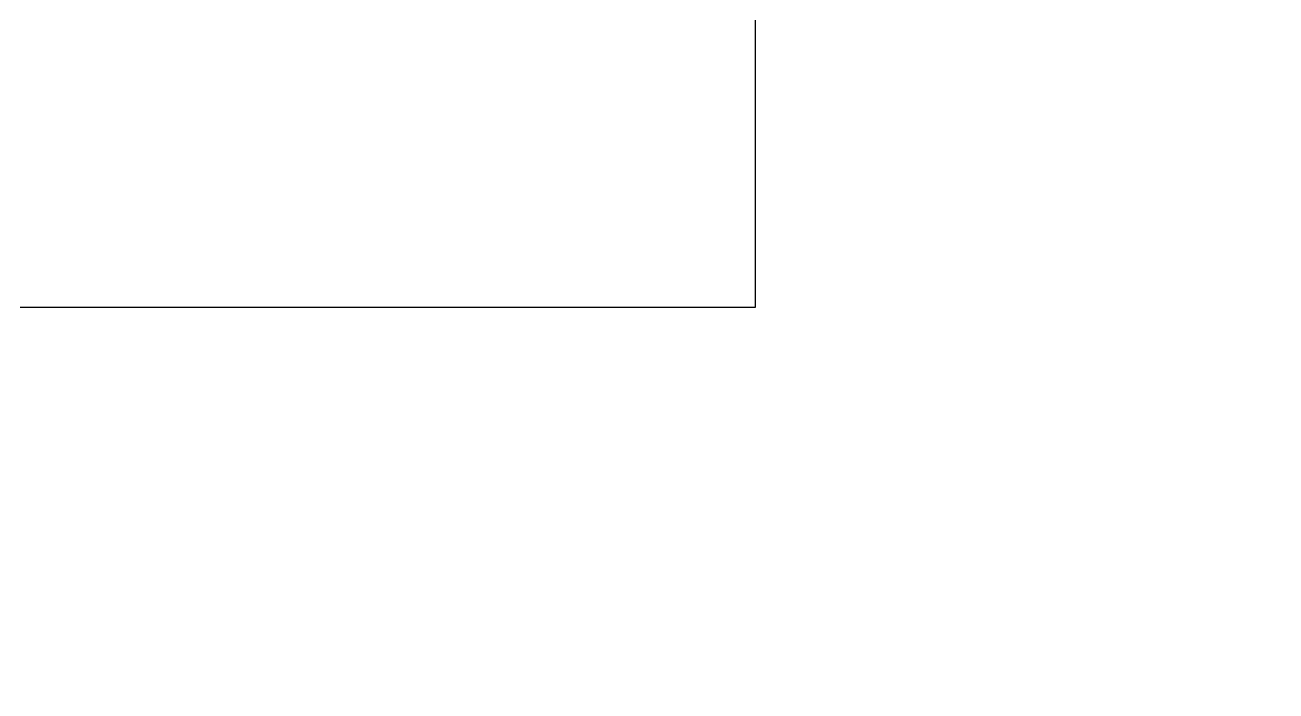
# Model space of a CAD drawing. Header units: millimetres. Extents: x -60009 to 63758, y -2164 to 95433.
# Drawn here: x 8964 to 15479, y 45356 to 48821 of the extents above; entities that cross this region are included whole.
import ezdxf

# ---------------------------------------------------------------- set-up
doc = ezdxf.new("R2010")
doc.units = ezdxf.units.MM
doc.layers.get('Defpoints').update_dxf_attribs({"color": 8})
doc.layers.add('细实线', color=4, linetype='Continuous', lineweight=15)
doc.styles.add('111', font='仿宋_GB2312.TTF', dxfattribs={"width": 0.7})
doc.dimstyles.new('200', dxfattribs={"dimscale": 0, "dimtxt": 2.5, "dimasz": 1, "dimexe": 1, "dimexo": 1, "dimgap": 0.6, "dimtad": 1, "dimdec": 0, "dimdsep": 46, "dimtxsty": '111', "dimblk": 'OBLIQUE', "dimcen": 0, "dimclrd": 4, "dimclre": 4, "dimclrt": 4, "dimadec": 1, "dimazin": 2, "dimtfac": 1, "dimtdec": 0, "dimtix": 1, "dimtmove": 2, "dimatfit": 3, "dimfxl": 4, "dimfxlon": 1, "dimtolj": 1, "dimlwd": -1, "dimlwe": -1, "dimarcsym": 0})

# ---------------------------------------------------------------- blocks, each defined once
blk = doc.blocks.new('_Oblique')
at = {"color": 0, "linetype": 'ByBlock', "lineweight": -2}
blk.add_line((-0.5, -0.5), (0.5, 0.5), dxfattribs=at)
blk = doc.blocks.new('*D271')
at = {"layer": 'Defpoints', "color": 0, "transparency": 16777216}
for p in [(21100.9, 67033.4), (21986.2, 67032), (21099.3, 66017.4), (21984.6, 66032), (21099.2, 65919.6)]:
    blk.add_point(p, dxfattribs=at)
at = {"layer": '细实线', "color": 4, "transparency": 16777216}
for p, q in [((21099.2, 65986.3), (21099.1, 65903)), ((21984.6, 65984.9), (21984.4, 65901.5))]:
    blk.add_line(p, q, dxfattribs=at)
blk.add_arc((-34515894092.1, -21492456430780), 21492484212182.8, 89.907985640573, 89.907985642933, dxfattribs=at)
at = {"layer": '细实线', "color": 4, "transparency": 16777216, "xscale": 16.66666666666666, "yscale": 16.66666666666666, "zscale": 16.66666666666666}
for p, rotation in [((21099.1, 65919.6), 179.9079856429328), ((21984.4, 65918.2), 359.9079856405726)]:
    blk.add_blockref('_Oblique', p, dxfattribs=dict(at, rotation=rotation))
at = {"layer": '细实线', "color": 4, "transparency": 16777216, "insert": (21541.8, 65948.7), "char_height": 41.67, "attachment_point": 5, "rotation": 359.90799, "style": '111'}
blk.add_mtext('885', dxfattribs=at)
blk = doc.blocks.new('*D273')
at = {"layer": 'Defpoints', "color": 0, "transparency": 16777216}
for p in [(21101.2, 67117), (21100.9, 67033.4), (21986.2, 67032), (21099.3, 66017.4), (21984.6, 66032)]:
    blk.add_point(p, dxfattribs=at)
at = {"layer": '细实线', "color": 4, "transparency": 16777216}
for p, q in [((21100.9, 67050.4), (21101.1, 67133.7)), ((21986.3, 67049), (21986.4, 67132.3))]:
    blk.add_line(p, q, dxfattribs=at)
blk.add_arc((-34515894092.1, -21492456430780), 21492484213380.2, 89.907985640573, 89.907985642933, dxfattribs=at)
at = {"layer": '细实线', "color": 4, "transparency": 16777216, "xscale": 16.66666666666666, "yscale": 16.66666666666666, "zscale": 16.66666666666666}
for p, rotation in [((21101.1, 67117), 179.9079856429328), ((21986.4, 67115.6), 359.9079856405726)]:
    blk.add_blockref('_Oblique', p, dxfattribs=dict(at, rotation=rotation))
at = {"layer": '细实线', "color": 4, "transparency": 16777216, "insert": (21543.8, 67146.2), "char_height": 41.67, "attachment_point": 5, "rotation": 359.90799, "style": '111'}
blk.add_mtext('885', dxfattribs=at)

msp = doc.modelspace()

# ---------------------------------------------------------------- linework, layer by layer
at = {"layer": 'Defpoints'}
msp.add_lwpolyline([(6349.8, 51614.2), (12766.5, 51614.2), (12766.5, 47350.8), (6349.8, 47350.8)], close=True, dxfattribs=at)

# ---------------------------------------------------------------- dimensions: what is measured, and where the dimension line sits
at = {"layer": '细实线'}
for base, picture, middle in [((21101.2, 67117), '*D273', (21543.8, 67146.2)), ((21099.2, 65919.6), '*D271', (21541.8, 65948.7))]:
    dim = msp.add_angular_dim_2l(base=base, line1=((21099.3, 66017.4), (21100.9, 67033.4)), line2=((21986.2, 67032), (21984.6, 66032)), text='885', dimstyle='200', override={"dimscale": 16.666667, "dimtxsty": '111', "dimblk": 'Oblique'}, dxfattribs=at)
    dim.commit()
    dim.dimension.update_dxf_attribs({"geometry": picture, "text_midpoint": middle})

doc.saveas('drawing.dxf')
